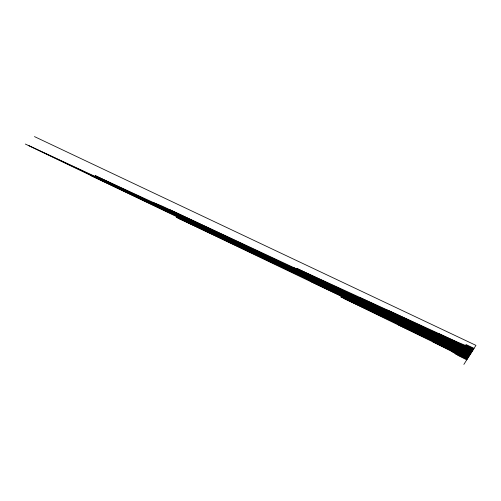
<?xml version="1.0" encoding="UTF-8"?>
<svg xmlns="http://www.w3.org/2000/svg" width="501" height="501" viewBox="0 0 501 501"><rect width="100%" height="100%" fill="white"/><g stroke="black" fill="none" stroke-linecap="round" stroke-linejoin="round"><path stroke-width="0.75" d="M463.87 364.402L475.95 345.364L34.456 136.598M474.052 348.358L466.306 344.694L465.748 344.92L467.301 346.222L456.799 341.82L296.936 268.58L303.969 272.231L300.512 270.759L161.666 205.917L153.632 202.686L95.221 175.713L116.714 186.447L114.272 185.37L25.326 144.044L206.268 230.817L469.619 355.347M466.763 359.837L458.703 355.766L451.908 351.514L432.858 341.857L340.83 296.88L349.723 300.437L345.665 298.358L176.202 217.165L206.268 230.817M465.986 345.195L473.733 348.853M465.673 345.69L473.414 349.354M438.243 333.372L473.101 349.855M387.58 310.063L472.781 350.356M360.156 297.744L472.468 350.85M297.876 268.943L472.149 351.351M293.686 267.609L471.836 351.852M169.438 209.512L471.516 352.347M153.632 202.686L471.197 352.848M95.221 175.713L470.884 353.349M114.272 185.37L470.564 353.85M28.751 145.578L470.251 354.345M90.399 175.381L469.932 354.846M178.838 218.499L469.299 355.842M310.2 281.261L468.98 356.343M348.608 300.074L468.667 356.844M344.419 298.74L468.347 357.338M398.32 324.88L468.034 357.839M432.858 341.857L467.715 358.34M451.908 351.514L467.402 358.841M455.465 353.844L467.082 359.336M452.541 350.518L457.995 353.061L461.108 353.631L460.713 353.13L463.212 353.888L441.563 342.653L454.294 347.775L453.681 347.325L421.66 331.286L411.578 325.468L446.41 340.724L448.282 341.363L444.281 338.663L466.055 347.581L465.034 346.692"/></g></svg>
